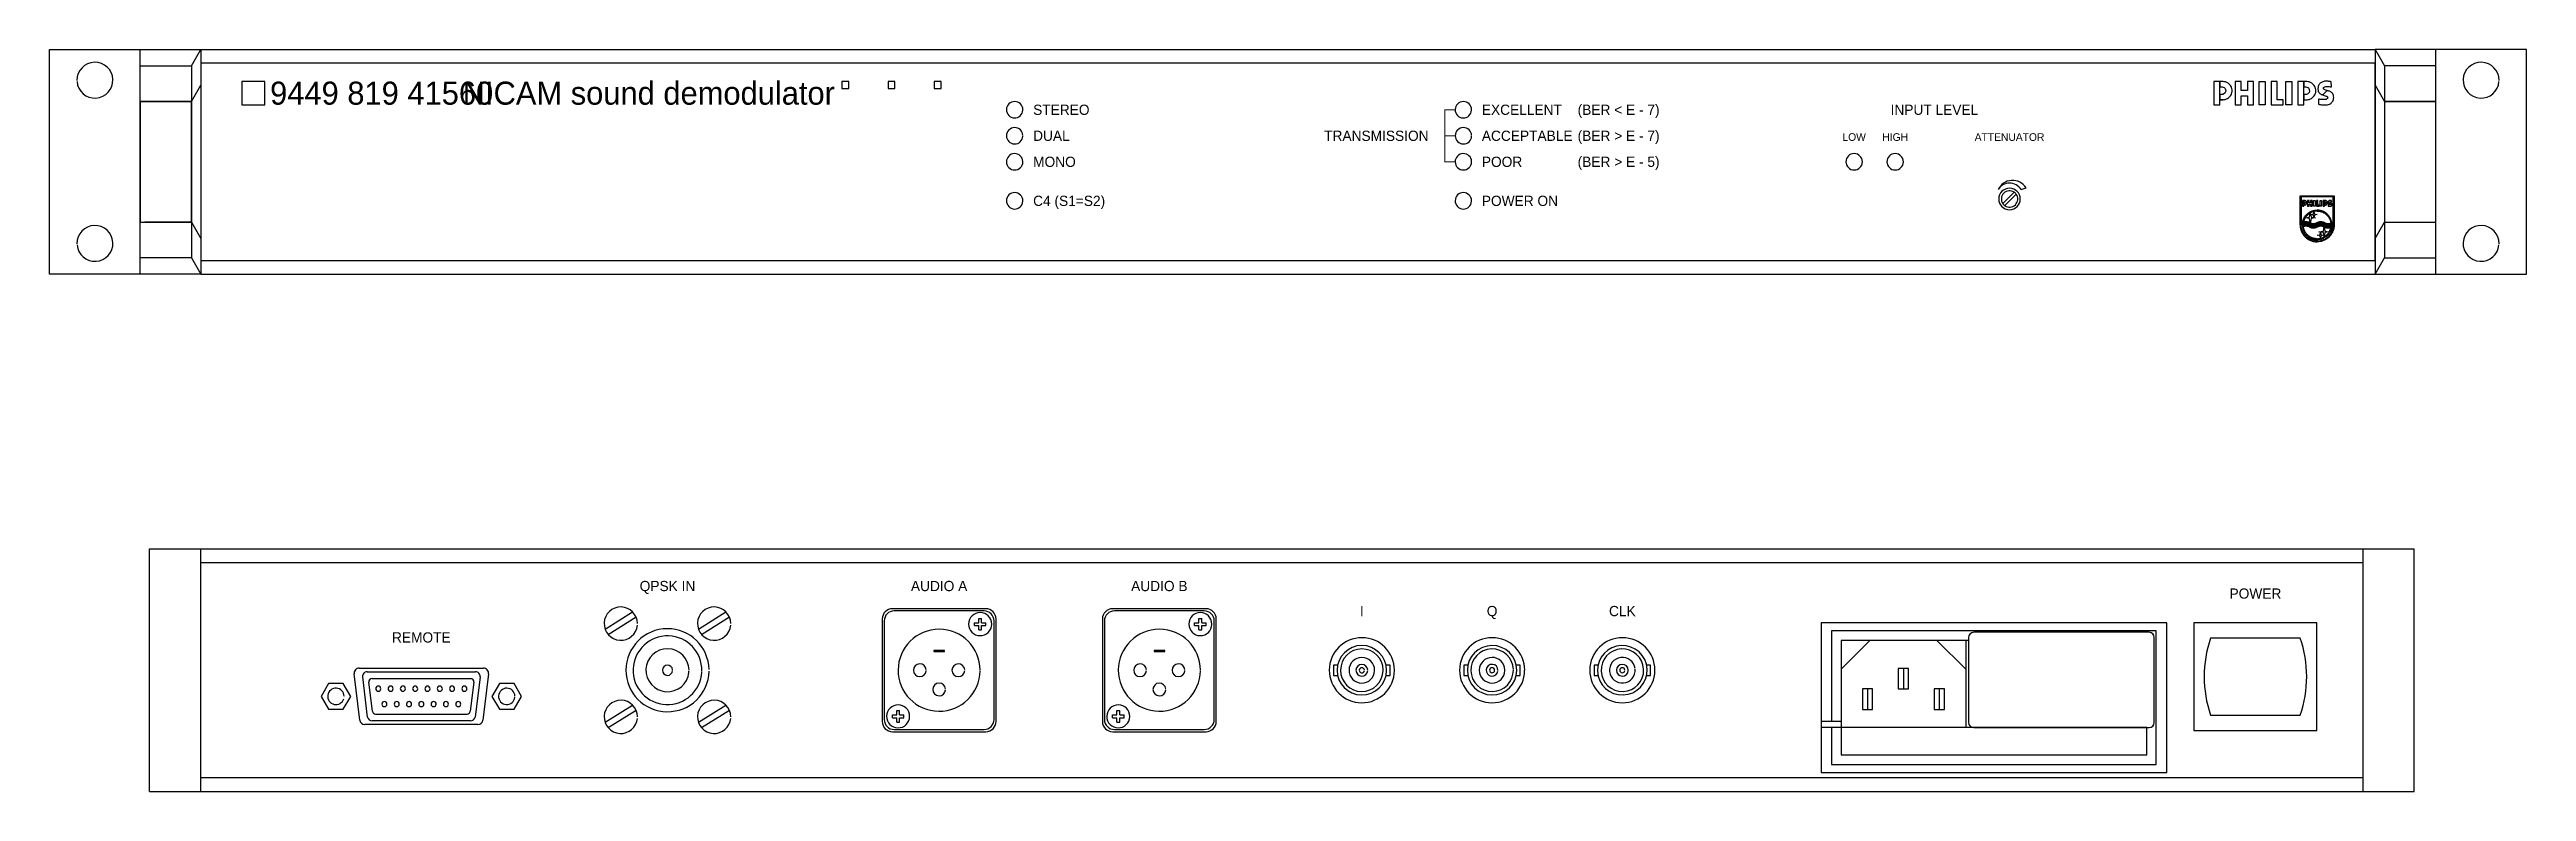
# Model space of a CAD drawing. Extents: x 74 to 556, y 66 to 211.
import ezdxf
from ezdxf.enums import TextEntityAlignment as Align

# ---------------------------------------------------------------- set-up
doc = ezdxf.new("R2010")
doc.units = 0
for name, color, linetype in [('KOMPONENT', 10, 'CONTINUOUS'), ('MAERKER', 5, 'CONTINUOUS'), ('TEKST', 7, 'CONTINUOUS')]:
    doc.layers.add(name, color=color, linetype=linetype)

# ---------------------------------------------------------------- blocks, each defined once
blk = doc.blocks.new('BU1')
at = {"layer": 'KOMPONENT', "color": 0}
for p, q in [((7.11, -2.91), (6.41, 2.75)), ((26.91, 2.75), (26.21, -2.91))]:
    blk.add_line(p, q, dxfattribs=at)
for points in [[(7.04, 3.46), (26.28, 3.46)], [(7.73, -3.46), (25.59, -3.46)]]:
    blk.add_lwpolyline(points, dxfattribs=at)
for centre, radius, start, end in [((7.04, 2.83), 0.629, 90, 186.9968), ((8.26, 1.5), 0.5, 0.164, 359.1426), ((10.66, 1.5), 0.5, 0.164, 359.1426), ((13.06, 1.5), 0.5, 0.164, 359.1426), ((15.46, 1.5), 0.5, 0.164, 359.1426), ((17.86, 1.5), 0.5, 0.164, 359.1426), ((20.26, 1.5), 0.5, 0.164, 359.1426), ((22.66, 1.5), 0.5, 0.164, 359.1426), ((25.06, 1.5), 0.5, 0.164, 359.1426), ((26.28, 2.83), 0.629, 353.0032, 90), ((7.73, -2.83), 0.629, 186.9968, 270), ((9.46, -1.5), 0.5, 0.164, 359.1426), ((11.86, -1.5), 0.5, 0.164, 359.1426), ((14.26, -1.5), 0.5, 0.164, 359.1426), ((16.66, -1.5), 0.5, 0.164, 359.1426), ((19.06, -1.5), 0.5, 0.164, 359.1426), ((21.46, -1.5), 0.5, 0.164, 359.1426), ((23.86, -1.5), 0.5, 0.164, 359.1426), ((25.59, -2.83), 0.629, 270, 353.0032)]:
    blk.add_arc(centre, radius, start, end, dxfattribs=at)
blk = doc.blocks.new('351')
at = {"layer": 'KOMPONENT', "color": 0}
for points in [[(351.39, 11.09), (353.61, 13.31)], [(351.79, 10.69), (354.01, 12.91)]]:
    blk.add_lwpolyline(points, dxfattribs=at)
for centre, radius, start, end in [((158.7, 29.41), 1.6, 0.4345, 356.9658), ((246.2, 29.41), 1.6, 0.4345, 356.9658), ((158.7, 24.33), 1.6, 1.4465, 357.9761), ((246.2, 24.33), 1.6, 1.4465, 357.9761), ((158.7, 19.25), 1.6, 2.4576, 358.9877), ((246.2, 19.25), 1.6, 2.4576, 358.9877), ((322.4, 19.25), 1.6, 0, 359.8126), ((330.4, 19.25), 1.6, 0, 359.8126), ((158.7, 11.63), 1.6, 0.506, 357.0371), ((246.2, 11.63), 1.6, 0.506, 357.0371), ((352.7, 12), 2.1, 0, 359.8126), ((352.7, 12), 1.6, 55.1821, 214.8179), ((352.7, 12), 1.6, 214.8179, 235.1821), ((352.7, 12), 1.6, 235.1821, 34.8179), ((352.7, 12), 1.6, 34.8179, 55.1821)]:
    blk.add_arc(centre, radius, start, end, dxfattribs=at)
at = {"layer": 'MAERKER', "color": 0}
for points in [[(8, 30.4), (12.5, 30.4), (12.5, 34.9), (8, 34.9)], [(125, 33.55), (126.35, 33.55), (126.35, 34.9), (125, 34.9)], [(134, 33.55), (135.35, 33.55), (135.35, 34.9), (134, 34.9)], [(143, 33.55), (144.35, 33.55), (144.35, 34.9), (143, 34.9)]]:
    blk.add_lwpolyline(points, close=True, dxfattribs=at)
at = {"layer": 'TEKST', "color": 0, "linetype": 'CONTINUOUS'}
for p, q in [((394.33, 31.36), (393.73, 31.36)), ((410.23, 10.81), (410.08, 10.81))]:
    blk.add_line(p, q, dxfattribs=at)
for points in [[(392.56, 30.4), (393.73, 30.4), (393.73, 33.88), (393.73, 34.9), (392.56, 34.9), (392.56, 30.4)], [(393.73, 33.88), (394.16, 33.88), (394.36, 33.84), (394.53, 33.75), (394.63, 33.67), (394.73, 33.54), (394.81, 33.38), (394.85, 33.07), (394.77, 32.78), (394.65, 32.63), (394.45, 32.48), (394.27, 32.4), (394.14, 32.38), (393.73, 32.38), (393.73, 31.36), (394.37, 31.37), (394.58, 31.38), (394.77, 31.42), (395.03, 31.51), (395.21, 31.6), (395.38, 31.71), (395.53, 31.85), (395.66, 31.97), (395.78, 32.12), (395.89, 32.32), (395.99, 32.52), (396.06, 32.78), (396.08, 33), (396.08, 33.3), (396.05, 33.56), (395.95, 33.84), (395.78, 34.13), (395.53, 34.43), (395.3, 34.62), (395.07, 34.74), (394.78, 34.84), (394.58, 34.87), (394.33, 34.9), (393.73, 34.9), (393.73, 33.88)], [(396.67, 30.4), (397.84, 30.4), (397.84, 32.16), (399.1, 32.16), (399.1, 30.4), (400.27, 30.4), (400.27, 34.9), (399.1, 34.9), (399.1, 33.14), (397.84, 33.14), (397.84, 34.9), (396.67, 34.9), (396.67, 30.4)], [(401.39, 30.4), (401.39, 34.9), (402.56, 34.9), (402.56, 30.4), (401.39, 30.4)], [(403.69, 30.4), (406.03, 30.4), (406.03, 31.37), (404.86, 31.37), (404.86, 34.9), (403.69, 34.9), (403.69, 30.4)], [(406.59, 30.4), (406.59, 34.9), (407.76, 34.9), (407.76, 30.4), (406.59, 30.4)], [(408.89, 30.4), (410.06, 30.4), (410.06, 33.88), (410.06, 34.9), (408.89, 34.9), (408.89, 30.4)], [(410.06, 33.88), (410.49, 33.88), (410.7, 33.84), (410.86, 33.75), (410.97, 33.67), (411.06, 33.54), (411.14, 33.38), (411.18, 33.07), (411.1, 32.78), (410.98, 32.63), (410.78, 32.48), (410.6, 32.4), (410.47, 32.38), (410.06, 32.38), (410.06, 31.36), (410.71, 31.37), (410.91, 31.38), (411.1, 31.42), (411.36, 31.51), (411.55, 31.6), (411.71, 31.71), (411.87, 31.85), (411.99, 31.97), (412.12, 32.12), (412.22, 32.32), (412.32, 32.52), (412.4, 32.78), (412.42, 33), (412.42, 33.3), (412.38, 33.56), (412.29, 33.84), (412.12, 34.13), (411.87, 34.43), (411.63, 34.62), (411.4, 34.74), (411.11, 34.84), (410.91, 34.87), (410.67, 34.9), (410.06, 34.9), (410.06, 33.88)], [(414.63, 33.15), (414.53, 33.19), (414.38, 33.24), (414.21, 33.29), (414.09, 33.36), (414, 33.42), (413.95, 33.51), (413.92, 33.63), (413.95, 33.73), (414.07, 33.81), (414.2, 33.89), (414.35, 33.93), (414.49, 33.96), (414.69, 33.96), (414.85, 33.94), (415.03, 33.92), (415.2, 33.9), (415.33, 33.88), (415.45, 33.86), (415.44, 34.88), (415.31, 34.92), (415.14, 34.93), (414.96, 34.95), (414.81, 34.96), (414.64, 34.97), (414.45, 34.96), (414.29, 34.96), (414.13, 34.96), (413.96, 34.91), (413.81, 34.87), (413.68, 34.82), (413.51, 34.76), (413.38, 34.68), (413.26, 34.59), (413.17, 34.47), (413.06, 34.37), (412.99, 34.26), (412.93, 34.12), (412.87, 33.94), (412.85, 33.78), (412.83, 33.61), (412.83, 33.44), (412.86, 33.27), (412.88, 33.11), (412.91, 32.97), (412.98, 32.84), (413.05, 32.75), (413.14, 32.65), (413.22, 32.56), (413.34, 32.49), (413.49, 32.41), (413.63, 32.37), (413.7, 32.35), (413.79, 32.32), (414.63, 33.15)], [(412.93, 30.47), (413.1, 30.44), (413.34, 30.41), (413.51, 30.39), (413.7, 30.37), (413.9, 30.35), (414.09, 30.34), (414.27, 30.35), (414.46, 30.36), (414.68, 30.39), (414.88, 30.43), (415.06, 30.51), (415.24, 30.59), (415.39, 30.69), (415.51, 30.82), (415.63, 30.93), (415.73, 31.09), (415.79, 31.22), (415.86, 31.41), (415.9, 31.64), (415.91, 31.83), (415.9, 32.03), (415.86, 32.22), (415.81, 32.36), (415.75, 32.49), (415.67, 32.62), (415.57, 32.72), (415.46, 32.81), (415.34, 32.88), (415.21, 32.95), (415.09, 33.01), (414.95, 33.07), (414.81, 33.11), (414.72, 33.12), (414.63, 33.15), (413.79, 32.32), (413.95, 32.26), (414.08, 32.21), (414.26, 32.15), (414.46, 32.09), (414.59, 32.03), (414.69, 31.94), (414.73, 31.86), (414.75, 31.77), (414.73, 31.65), (414.68, 31.58), (414.59, 31.51), (414.44, 31.44), (414.28, 31.4), (414.15, 31.38), (413.96, 31.38), (413.79, 31.39), (413.64, 31.39), (413.48, 31.41), (413.31, 31.43), (413.14, 31.47), (413.03, 31.49), (412.94, 31.51), (412.93, 30.47)], [(409.36, 6.94), (409.36, 12.61), (416, 12.61), (416, 6.94), (415.81, 6.94), (415.81, 12.43), (409.55, 12.43), (409.55, 6.94), (409.36, 6.94)], [(409.79, 6.94), (409.79, 7), (409.8, 7.09), (409.8, 7.17), (409.81, 7.25), (409.82, 7.32), (409.83, 7.39), (409.84, 7.47), (409.85, 7.53), (409.88, 7.62), (409.89, 7.69), (409.92, 7.77), (409.94, 7.85), (409.97, 7.94), (410.01, 8.02), (410.05, 8.12), (410.09, 8.22), (410.13, 8.29), (410.18, 8.39), (410.24, 8.48), (410.31, 8.58), (410.37, 8.68), (410.47, 8.79), (410.57, 8.9), (410.66, 9), (410.77, 9.1), (410.88, 9.19), (411.02, 9.3), (411.22, 9.43), (411.43, 9.54), (411.59, 9.61), (411.74, 9.67), (411.85, 9.7), (412, 9.74), (412.11, 9.77), (412.26, 9.79), (412.42, 9.81), (412.59, 9.82), (412.68, 9.82), (412.68, 9.64), (412.57, 9.64), (412.47, 9.63), (412.33, 9.62), (412.2, 9.6), (412.07, 9.57), (411.95, 9.54), (411.82, 9.5), (411.7, 9.46), (411.59, 9.41), (411.5, 9.37), (411.41, 9.32), (411.3, 9.26), (411.2, 9.2), (411.1, 9.13), (411, 9.06), (410.92, 8.99), (410.85, 8.93), (410.78, 8.86), (410.7, 8.79), (410.65, 8.72), (410.59, 8.66), (410.54, 8.59), (410.48, 8.52), (410.42, 8.44), (410.37, 8.34), (410.32, 8.27), (410.25, 8.13), (410.21, 8.05), (410.18, 7.97), (410.14, 7.86), (410.1, 7.75), (410.06, 7.63), (410.04, 7.54), (410.02, 7.44), (410, 7.31), (409.99, 7.19), (409.98, 7.09), (409.97, 7.01), (409.97, 6.94), (409.79, 6.94)], [(409.8, 10.57), (410.08, 10.57), (410.08, 11.43), (410.08, 11.69), (409.8, 11.69), (409.8, 10.57)], [(410.08, 11.43), (410.19, 11.43), (410.24, 11.42), (410.28, 11.4), (410.31, 11.38), (410.33, 11.35), (410.35, 11.31), (410.36, 11.23), (410.34, 11.16), (410.31, 11.12), (410.26, 11.09), (410.22, 11.07), (410.19, 11.06), (410.08, 11.06), (410.08, 10.81), (410.24, 10.81), (410.3, 10.82), (410.34, 10.83), (410.41, 10.85), (410.45, 10.87), (410.49, 10.9), (410.53, 10.93), (410.56, 10.96), (410.59, 11), (410.62, 11.05), (410.64, 11.1), (410.66, 11.16), (410.67, 11.22), (410.67, 11.29), (410.66, 11.35), (410.63, 11.42), (410.59, 11.49), (410.53, 11.57), (410.47, 11.62), (410.42, 11.65), (410.35, 11.67), (410.3, 11.68), (410.23, 11.69), (410.08, 11.69), (410.08, 11.43)], [(410.81, 10.57), (411.1, 10.57), (411.1, 11.01), (411.41, 11.01), (411.41, 10.57), (411.7, 10.57), (411.7, 11.69), (411.41, 11.69), (411.41, 11.25), (411.1, 11.25), (411.1, 11.69), (410.81, 11.69), (410.81, 10.57)], [(411.98, 10.57), (411.98, 11.69), (412.27, 11.69), (412.27, 10.57), (411.98, 10.57)], [(412.55, 10.57), (413.12, 10.57), (413.12, 10.81), (412.83, 10.81), (412.83, 11.69), (412.55, 11.69), (412.55, 10.57)], [(415.56, 6.94), (415.56, 7), (415.56, 7.09), (415.55, 7.17), (415.55, 7.25), (415.54, 7.32), (415.53, 7.39), (415.52, 7.47), (415.5, 7.53), (415.48, 7.62), (415.46, 7.69), (415.44, 7.77), (415.41, 7.85), (415.38, 7.94), (415.35, 8.02), (415.31, 8.12), (415.26, 8.22), (415.23, 8.29), (415.17, 8.39), (415.12, 8.48), (415.05, 8.58), (414.98, 8.68), (414.89, 8.79), (414.79, 8.9), (414.69, 9), (414.58, 9.1), (414.48, 9.19), (414.34, 9.3), (414.13, 9.43), (413.93, 9.54), (413.77, 9.61), (413.61, 9.67), (413.5, 9.7), (413.35, 9.74), (413.24, 9.77), (413.1, 9.79), (412.93, 9.81), (412.77, 9.82), (412.68, 9.82), (412.68, 9.64), (412.78, 9.64), (412.89, 9.63), (413.02, 9.62), (413.16, 9.6), (413.29, 9.57), (413.41, 9.54), (413.54, 9.5), (413.65, 9.46), (413.76, 9.41), (413.86, 9.37), (413.95, 9.32), (414.06, 9.26), (414.16, 9.2), (414.26, 9.13), (414.36, 9.06), (414.44, 8.99), (414.51, 8.93), (414.58, 8.86), (414.65, 8.79), (414.71, 8.72), (414.76, 8.66), (414.82, 8.59), (414.87, 8.52), (414.93, 8.44), (414.99, 8.34), (415.03, 8.27), (415.11, 8.13), (415.15, 8.05), (415.18, 7.97), (415.22, 7.86), (415.26, 7.75), (415.29, 7.63), (415.31, 7.54), (415.34, 7.44), (415.36, 7.31), (415.37, 7.19), (415.38, 7.09), (415.38, 7.01), (415.38, 6.94), (415.56, 6.94)], [(413.26, 10.57), (413.26, 11.69), (413.55, 11.69), (413.55, 10.57), (413.26, 10.57)], [(413.83, 10.57), (414.12, 10.57), (414.12, 11.43), (414.12, 11.69), (413.83, 11.69), (413.83, 10.57)], [(414.12, 11.43), (414.23, 11.43), (414.28, 11.42), (414.32, 11.4), (414.34, 11.38), (414.37, 11.35), (414.39, 11.31), (414.4, 11.23), (414.38, 11.16), (414.35, 11.12), (414.3, 11.09), (414.25, 11.07), (414.22, 11.06), (414.12, 11.06), (414.12, 10.81), (414.28, 10.81), (414.33, 10.82), (414.38, 10.83), (414.44, 10.85), (414.49, 10.87), (414.53, 10.9), (414.57, 10.93), (414.6, 10.96), (414.63, 11), (414.65, 11.05), (414.68, 11.1), (414.7, 11.16), (414.7, 11.22), (414.7, 11.29), (414.69, 11.35), (414.67, 11.42), (414.63, 11.49), (414.57, 11.57), (414.51, 11.62), (414.45, 11.65), (414.38, 11.67), (414.33, 11.68), (414.27, 11.69), (414.12, 11.69), (414.12, 11.43)], [(415.27, 11.25), (415.25, 11.26), (415.21, 11.28), (415.17, 11.29), (415.14, 11.3), (415.12, 11.32), (415.1, 11.34), (415.1, 11.37), (415.1, 11.4), (415.13, 11.42), (415.16, 11.44), (415.2, 11.45), (415.24, 11.45), (415.28, 11.45), (415.32, 11.45), (415.37, 11.44), (415.41, 11.44), (415.44, 11.43), (415.47, 11.43), (415.47, 11.68), (415.44, 11.69), (415.4, 11.69), (415.35, 11.7), (415.32, 11.7), (415.27, 11.7), (415.23, 11.7), (415.19, 11.7), (415.15, 11.7), (415.1, 11.69), (415.07, 11.68), (415.04, 11.67), (414.99, 11.65), (414.96, 11.63), (414.93, 11.61), (414.91, 11.58), (414.88, 11.55), (414.86, 11.53), (414.85, 11.49), (414.84, 11.45), (414.83, 11.41), (414.83, 11.37), (414.83, 11.32), (414.83, 11.28), (414.84, 11.24), (414.85, 11.21), (414.86, 11.18), (414.88, 11.15), (414.9, 11.13), (414.92, 11.11), (414.95, 11.09), (414.99, 11.07), (415.02, 11.06), (415.04, 11.06), (415.06, 11.05), (415.27, 11.25)], [(414.85, 10.59), (414.89, 10.58), (414.95, 10.58), (414.99, 10.57), (415.04, 10.57), (415.09, 10.56), (415.14, 10.56), (415.18, 10.56), (415.23, 10.56), (415.28, 10.57), (415.33, 10.58), (415.38, 10.6), (415.42, 10.62), (415.46, 10.64), (415.49, 10.68), (415.52, 10.71), (415.54, 10.74), (415.56, 10.78), (415.58, 10.82), (415.59, 10.88), (415.59, 10.93), (415.59, 10.98), (415.58, 11.02), (415.56, 11.06), (415.55, 11.09), (415.53, 11.12), (415.5, 11.15), (415.48, 11.17), (415.45, 11.19), (415.41, 11.2), (415.38, 11.22), (415.35, 11.23), (415.32, 11.24), (415.29, 11.25), (415.27, 11.25), (415.06, 11.05), (415.1, 11.03), (415.14, 11.02), (415.18, 11.01), (415.23, 10.99), (415.26, 10.98), (415.28, 10.96), (415.3, 10.93), (415.3, 10.91), (415.3, 10.88), (415.28, 10.86), (415.26, 10.85), (415.22, 10.83), (415.18, 10.82), (415.15, 10.82), (415.11, 10.82), (415.06, 10.82), (415.03, 10.82), (414.99, 10.82), (414.94, 10.83), (414.9, 10.84), (414.88, 10.84), (414.85, 10.85), (414.85, 10.59)], [(409.36, 6.94), (409.36, 6.86), (409.37, 6.76), (409.37, 6.67), (409.38, 6.58), (409.39, 6.5), (409.4, 6.41), (409.42, 6.33), (409.43, 6.25), (409.46, 6.15), (409.47, 6.07), (409.5, 5.98), (409.53, 5.89), (409.57, 5.78), (409.61, 5.69), (409.65, 5.57), (409.71, 5.47), (409.74, 5.38), (409.81, 5.27), (409.87, 5.16), (409.95, 5.05), (410.03, 4.94), (410.13, 4.81), (410.25, 4.68), (410.36, 4.56), (410.48, 4.45), (410.61, 4.34), (410.77, 4.23), (411, 4.07), (411.24, 3.95), (411.43, 3.86), (411.61, 3.8), (411.73, 3.76), (411.9, 3.71), (412.03, 3.68), (412.2, 3.66), (412.38, 3.63), (412.58, 3.62), (412.68, 3.62), (412.68, 3.8), (412.55, 3.81), (412.43, 3.81), (412.27, 3.83), (412.12, 3.85), (411.97, 3.88), (411.84, 3.92), (411.68, 3.97), (411.55, 4.02), (411.42, 4.07), (411.31, 4.12), (411.2, 4.17), (411.08, 4.24), (410.96, 4.32), (410.85, 4.39), (410.73, 4.48), (410.64, 4.55), (410.56, 4.63), (410.48, 4.71), (410.39, 4.79), (410.32, 4.87), (410.26, 4.94), (410.2, 5.02), (410.13, 5.11), (410.07, 5.2), (410, 5.31), (409.95, 5.4), (409.87, 5.54), (409.82, 5.65), (409.78, 5.75), (409.73, 5.86), (409.69, 6), (409.65, 6.14), (409.62, 6.24), (409.6, 6.36), (409.57, 6.5), (409.56, 6.64), (409.55, 6.76), (409.55, 6.85), (409.55, 6.94), (409.36, 6.94)], [(409.79, 6.94), (409.79, 6.87), (409.8, 6.79), (409.8, 6.7), (409.81, 6.63), (409.82, 6.56), (409.83, 6.48), (409.84, 6.41), (409.85, 6.34), (409.88, 6.26), (409.89, 6.19), (409.92, 6.11), (409.94, 6.02), (409.97, 5.93), (410.01, 5.85), (410.05, 5.75), (410.09, 5.66), (410.13, 5.59), (410.18, 5.49), (410.24, 5.39), (410.31, 5.29), (410.37, 5.2), (410.47, 5.08), (410.57, 4.97), (410.66, 4.87), (410.77, 4.78), (410.88, 4.68), (411.02, 4.58), (411.22, 4.45), (411.43, 4.34), (411.59, 4.26), (411.74, 4.21), (411.85, 4.17), (412, 4.13), (412.11, 4.11), (412.26, 4.08), (412.42, 4.06), (412.59, 4.05), (412.68, 4.05), (412.68, 4.23), (412.57, 4.24), (412.47, 4.24), (412.33, 4.25), (412.2, 4.27), (412.07, 4.3), (411.95, 4.33), (411.82, 4.37), (411.7, 4.41), (411.59, 4.46), (411.5, 4.5), (411.41, 4.55), (411.3, 4.61), (411.2, 4.68), (411.1, 4.74), (411, 4.82), (410.92, 4.88), (410.85, 4.95), (410.78, 5.01), (410.7, 5.08), (410.65, 5.15), (410.59, 5.21), (410.54, 5.28), (410.48, 5.36), (410.42, 5.44), (410.37, 5.53), (410.32, 5.61), (410.25, 5.74), (410.21, 5.83), (410.18, 5.91), (410.14, 6.01), (410.1, 6.13), (410.06, 6.24), (410.04, 6.33), (410.02, 6.43), (410, 6.56), (409.99, 6.68), (409.98, 6.79), (409.97, 6.86), (409.97, 6.94), (409.79, 6.94)], [(411.23, 7.03), (411.23, 6.85), (411.17, 6.88), (411.1, 6.92), (411.03, 6.95), (410.95, 6.97), (410.88, 6.99), (410.8, 7.01), (410.73, 7.02), (410.66, 7.03), (410.59, 7.04), (410.52, 7.04), (410.44, 7.04), (410.36, 7.03), (410.29, 7.02), (410.22, 7.01), (410.16, 7), (410.1, 6.98), (410.04, 6.96), (409.99, 6.94), (409.99, 6.94), (409.97, 6.94), (409.98, 7.12), (410.03, 7.14), (410.07, 7.15), (410.12, 7.17), (410.22, 7.19), (410.31, 7.21), (410.38, 7.21), (410.45, 7.22), (410.53, 7.22), (410.6, 7.22), (410.67, 7.21), (410.73, 7.2), (410.81, 7.19), (410.88, 7.17), (410.93, 7.16), (410.99, 7.14), (411.04, 7.12), (411.08, 7.1), (411.14, 7.08), (411.19, 7.05), (411.23, 7.03)], [(411.24, 6.67), (411.24, 6.49), (411.17, 6.52), (411.1, 6.56), (411.03, 6.59), (410.95, 6.61), (410.88, 6.63), (410.81, 6.65), (410.74, 6.66), (410.66, 6.67), (410.59, 6.68), (410.52, 6.68), (410.44, 6.68), (410.36, 6.67), (410.29, 6.66), (410.23, 6.65), (410.16, 6.64), (410.1, 6.62), (410.04, 6.6), (409.99, 6.58), (410, 6.58), (409.98, 6.76), (410.03, 6.78), (410.08, 6.79), (410.12, 6.81), (410.22, 6.83), (410.31, 6.85), (410.38, 6.85), (410.45, 6.86), (410.53, 6.86), (410.6, 6.86), (410.67, 6.85), (410.73, 6.84), (410.81, 6.83), (410.88, 6.81), (410.93, 6.8), (410.99, 6.78), (411.04, 6.76), (411.08, 6.74), (411.14, 6.72), (411.2, 6.69), (411.24, 6.67)], [(411.23, 7.39), (411.23, 7.21), (411.17, 7.24), (411.1, 7.28), (411.03, 7.31), (410.95, 7.33), (410.88, 7.35), (410.8, 7.37), (410.73, 7.38), (410.66, 7.39), (410.59, 7.4), (410.52, 7.4), (410.44, 7.4), (410.36, 7.39), (410.29, 7.38), (410.22, 7.37), (410.16, 7.36), (410.1, 7.34), (410.04, 7.32), (409.99, 7.3), (409.99, 7.3), (410.03, 7.5), (410.07, 7.51), (410.12, 7.53), (410.22, 7.55), (410.31, 7.57), (410.38, 7.57), (410.45, 7.58), (410.53, 7.58), (410.6, 7.58), (410.67, 7.57), (410.73, 7.56), (410.81, 7.55), (410.88, 7.53), (410.93, 7.52), (410.99, 7.5), (411.04, 7.48), (411.08, 7.46), (411.14, 7.44), (411.19, 7.41), (411.23, 7.39)], [(410.34, 8.3), (411.21, 8.45), (411.35, 9.31), (411.5, 8.45), (412.36, 8.3), (411.5, 8.15), (411.35, 7.29), (411.21, 8.15), (410.34, 8.3)], [(411.23, 7.21), (411.23, 7.39), (411.3, 7.35), (411.37, 7.32), (411.44, 7.29), (411.52, 7.26), (411.59, 7.24), (411.66, 7.22), (411.73, 7.21), (411.8, 7.2), (411.88, 7.2), (411.95, 7.19), (412.03, 7.2), (412.11, 7.2), (412.18, 7.21), (412.24, 7.22), (412.31, 7.24), (412.37, 7.26), (412.43, 7.27), (412.47, 7.29), (412.52, 7.31), (412.59, 7.34), (412.64, 7.36), (412.68, 7.39), (412.68, 7.21), (412.62, 7.18), (412.56, 7.15), (412.49, 7.12), (412.44, 7.1), (412.39, 7.08), (412.35, 7.07), (412.25, 7.05), (412.16, 7.03), (412.08, 7.02), (412.02, 7.02), (411.94, 7.01), (411.86, 7.02), (411.8, 7.02), (411.74, 7.03), (411.66, 7.05), (411.59, 7.06), (411.54, 7.07), (411.48, 7.09), (411.43, 7.11), (411.38, 7.13), (411.33, 7.16), (411.27, 7.19), (411.23, 7.21)], [(411.23, 6.85), (411.23, 7.03), (411.3, 6.99), (411.37, 6.96), (411.44, 6.93), (411.52, 6.9), (411.59, 6.88), (411.66, 6.86), (411.73, 6.85), (411.8, 6.84), (411.88, 6.84), (411.95, 6.83), (412.03, 6.83), (412.11, 6.84), (412.18, 6.85), (412.24, 6.86), (412.31, 6.88), (412.37, 6.9), (412.43, 6.91), (412.47, 6.93), (412.52, 6.95), (412.59, 6.98), (412.64, 7), (412.68, 7.03), (412.68, 6.85), (412.62, 6.82), (412.56, 6.79), (412.49, 6.76), (412.44, 6.74), (412.39, 6.72), (412.35, 6.71), (412.25, 6.68), (412.16, 6.67), (412.08, 6.66), (412.02, 6.65), (411.94, 6.65), (411.86, 6.66), (411.8, 6.66), (411.74, 6.67), (411.66, 6.68), (411.59, 6.7), (411.54, 6.71), (411.48, 6.73), (411.43, 6.75), (411.38, 6.77), (411.33, 6.8), (411.27, 6.83), (411.23, 6.85)], [(411.23, 6.49), (411.23, 6.67), (411.3, 6.63), (411.37, 6.6), (411.44, 6.57), (411.52, 6.54), (411.59, 6.52), (411.66, 6.5), (411.73, 6.49), (411.8, 6.48), (411.88, 6.48), (411.95, 6.47), (412.03, 6.47), (412.11, 6.48), (412.18, 6.49), (412.24, 6.5), (412.31, 6.52), (412.37, 6.53), (412.43, 6.55), (412.47, 6.57), (412.52, 6.59), (412.59, 6.62), (412.64, 6.64), (412.68, 6.67), (412.68, 6.49), (412.62, 6.46), (412.56, 6.43), (412.49, 6.4), (412.44, 6.38), (412.39, 6.36), (412.35, 6.35), (412.25, 6.32), (412.16, 6.31), (412.08, 6.3), (412.02, 6.29), (411.94, 6.29), (411.86, 6.3), (411.8, 6.3), (411.74, 6.31), (411.66, 6.32), (411.59, 6.34), (411.54, 6.35), (411.48, 6.37), (411.43, 6.39), (411.38, 6.41), (411.33, 6.44), (411.27, 6.46), (411.23, 6.49)], [(411.4, 8.94), (411.96, 9.04), (412.05, 9.59), (412.14, 9.04), (412.7, 8.94), (412.14, 8.85), (412.05, 8.29), (411.96, 8.85), (411.4, 8.94)], [(414.12, 7.39), (414.12, 7.21), (414.06, 7.24), (413.98, 7.28), (413.91, 7.31), (413.84, 7.33), (413.76, 7.35), (413.69, 7.37), (413.62, 7.38), (413.55, 7.39), (413.47, 7.4), (413.4, 7.4), (413.32, 7.4), (413.24, 7.39), (413.17, 7.38), (413.11, 7.37), (413.04, 7.36), (412.98, 7.34), (412.93, 7.32), (412.88, 7.3), (412.83, 7.28), (412.77, 7.26), (412.72, 7.23), (412.68, 7.21), (412.68, 7.39), (412.73, 7.42), (412.79, 7.45), (412.86, 7.48), (412.92, 7.5), (412.96, 7.51), (413, 7.53), (413.1, 7.55), (413.19, 7.57), (413.27, 7.57), (413.34, 7.58), (413.41, 7.58), (413.49, 7.58), (413.55, 7.57), (413.62, 7.56), (413.69, 7.55), (413.76, 7.53), (413.81, 7.52), (413.87, 7.5), (413.92, 7.48), (413.97, 7.46), (414.02, 7.44), (414.08, 7.41), (414.12, 7.39)], [(414.12, 7.03), (414.12, 6.85), (414.06, 6.88), (413.98, 6.92), (413.91, 6.95), (413.84, 6.97), (413.76, 6.99), (413.69, 7.01), (413.62, 7.02), (413.55, 7.03), (413.47, 7.04), (413.4, 7.04), (413.32, 7.04), (413.24, 7.03), (413.17, 7.02), (413.11, 7.01), (413.04, 7), (412.98, 6.98), (412.93, 6.96), (412.88, 6.94), (412.83, 6.92), (412.77, 6.89), (412.72, 6.87), (412.68, 6.85), (412.68, 7.03), (412.73, 7.06), (412.79, 7.09), (412.86, 7.12), (412.92, 7.14), (412.96, 7.15), (413, 7.17), (413.1, 7.19), (413.19, 7.21), (413.27, 7.21), (413.34, 7.22), (413.41, 7.22), (413.49, 7.22), (413.55, 7.21), (413.62, 7.2), (413.69, 7.19), (413.76, 7.17), (413.81, 7.16), (413.87, 7.14), (413.92, 7.12), (413.97, 7.1), (414.02, 7.08), (414.08, 7.05), (414.12, 7.03)], [(416, 6.94), (416, 6.86), (415.99, 6.76), (415.99, 6.67), (415.98, 6.58), (415.97, 6.5), (415.96, 6.41), (415.94, 6.33), (415.93, 6.25), (415.9, 6.15), (415.88, 6.07), (415.86, 5.98), (415.83, 5.89), (415.79, 5.78), (415.75, 5.69), (415.7, 5.57), (415.65, 5.47), (415.61, 5.38), (415.55, 5.27), (415.48, 5.16), (415.41, 5.05), (415.33, 4.94), (415.22, 4.81), (415.11, 4.68), (415, 4.56), (414.88, 4.45), (414.75, 4.34), (414.59, 4.23), (414.35, 4.07), (414.12, 3.95), (413.93, 3.86), (413.75, 3.8), (413.63, 3.76), (413.46, 3.71), (413.33, 3.68), (413.16, 3.66), (412.97, 3.63), (412.78, 3.62), (412.68, 3.62), (412.68, 3.8), (412.8, 3.81), (412.93, 3.81), (413.09, 3.83), (413.24, 3.85), (413.39, 3.88), (413.52, 3.92), (413.68, 3.97), (413.81, 4.02), (413.94, 4.07), (414.05, 4.12), (414.16, 4.17), (414.28, 4.24), (414.4, 4.32), (414.51, 4.39), (414.62, 4.48), (414.71, 4.55), (414.8, 4.63), (414.88, 4.71), (414.96, 4.79), (415.04, 4.87), (415.09, 4.94), (415.16, 5.02), (415.22, 5.11), (415.29, 5.2), (415.36, 5.31), (415.41, 5.4), (415.49, 5.54), (415.54, 5.65), (415.58, 5.75), (415.62, 5.86), (415.67, 6), (415.71, 6.14), (415.73, 6.24), (415.76, 6.36), (415.78, 6.5), (415.8, 6.64), (415.81, 6.76), (415.81, 6.85), (415.81, 6.94), (416, 6.94)], [(415.56, 6.94), (415.56, 6.87), (415.56, 6.79), (415.55, 6.7), (415.55, 6.63), (415.54, 6.56), (415.53, 6.48), (415.52, 6.41), (415.5, 6.34), (415.48, 6.26), (415.46, 6.19), (415.44, 6.11), (415.41, 6.02), (415.38, 5.93), (415.35, 5.85), (415.31, 5.75), (415.26, 5.66), (415.23, 5.59), (415.17, 5.49), (415.12, 5.39), (415.05, 5.29), (414.98, 5.2), (414.89, 5.08), (414.79, 4.97), (414.69, 4.87), (414.58, 4.78), (414.48, 4.68), (414.34, 4.58), (414.13, 4.45), (413.93, 4.34), (413.77, 4.26), (413.61, 4.21), (413.5, 4.17), (413.35, 4.13), (413.24, 4.11), (413.1, 4.08), (412.93, 4.06), (412.77, 4.05), (412.68, 4.05), (412.68, 4.23), (412.78, 4.24), (412.89, 4.24), (413.02, 4.25), (413.16, 4.27), (413.29, 4.3), (413.41, 4.33), (413.54, 4.37), (413.65, 4.41), (413.76, 4.46), (413.86, 4.5), (413.95, 4.55), (414.06, 4.61), (414.16, 4.68), (414.26, 4.74), (414.36, 4.82), (414.44, 4.88), (414.51, 4.95), (414.58, 5.01), (414.65, 5.08), (414.71, 5.15), (414.76, 5.21), (414.82, 5.28), (414.87, 5.36), (414.93, 5.44), (414.99, 5.53), (415.03, 5.61), (415.11, 5.74), (415.15, 5.83), (415.18, 5.91), (415.22, 6.01), (415.26, 6.13), (415.29, 6.24), (415.31, 6.33), (415.34, 6.43), (415.36, 6.56), (415.37, 6.68), (415.38, 6.79), (415.38, 6.86), (415.38, 6.94), (415.56, 6.94)], [(414.12, 6.67), (414.12, 6.49), (414.06, 6.52), (413.98, 6.56), (413.91, 6.58), (413.84, 6.61), (413.76, 6.63), (413.69, 6.65), (413.62, 6.66), (413.55, 6.67), (413.47, 6.68), (413.4, 6.68), (413.32, 6.68), (413.24, 6.67), (413.17, 6.66), (413.11, 6.65), (413.04, 6.64), (412.98, 6.62), (412.93, 6.6), (412.88, 6.58), (412.83, 6.56), (412.77, 6.53), (412.72, 6.51), (412.68, 6.49), (412.68, 6.67), (412.73, 6.7), (412.79, 6.73), (412.86, 6.76), (412.92, 6.78), (412.96, 6.79), (413, 6.8), (413.1, 6.83), (413.19, 6.84), (413.27, 6.85), (413.34, 6.86), (413.41, 6.86), (413.49, 6.86), (413.55, 6.85), (413.62, 6.84), (413.69, 6.83), (413.76, 6.81), (413.81, 6.8), (413.87, 6.78), (413.92, 6.76), (413.97, 6.74), (414.02, 6.72), (414.08, 6.69), (414.12, 6.67)], [(412.69, 4.93), (413.25, 5.02), (413.34, 5.58), (413.43, 5.02), (413.99, 4.93), (413.43, 4.83), (413.34, 4.28), (413.25, 4.83), (412.69, 4.93)], [(413.02, 5.58), (413.89, 5.73), (414.03, 6.59), (414.18, 5.73), (415.04, 5.58), (414.18, 5.44), (414.03, 4.58), (413.89, 5.44), (413.02, 5.58)], [(414.12, 7.21), (414.12, 7.39), (414.18, 7.35), (414.26, 7.32), (414.33, 7.29), (414.4, 7.26), (414.47, 7.24), (414.55, 7.22), (414.62, 7.21), (414.69, 7.2), (414.76, 7.2), (414.84, 7.19), (414.92, 7.2), (414.99, 7.2), (415.06, 7.21), (415.13, 7.22), (415.19, 7.24), (415.26, 7.26), (415.31, 7.27), (415.36, 7.29), (415.36, 7.29), (415.38, 7.12), (415.32, 7.1), (415.28, 7.08), (415.24, 7.07), (415.14, 7.05), (415.04, 7.03), (414.97, 7.02), (414.9, 7.02), (414.83, 7.01), (414.75, 7.02), (414.68, 7.02), (414.62, 7.03), (414.55, 7.05), (414.48, 7.06), (414.42, 7.07), (414.37, 7.09), (414.31, 7.11), (414.27, 7.13), (414.21, 7.16), (414.16, 7.19), (414.12, 7.21)], [(414.12, 6.85), (414.12, 7.03), (414.18, 6.99), (414.26, 6.96), (414.33, 6.93), (414.4, 6.9), (414.47, 6.88), (414.55, 6.86), (414.62, 6.85), (414.69, 6.84), (414.76, 6.84), (414.84, 6.83), (414.92, 6.83), (414.99, 6.84), (415.06, 6.85), (415.13, 6.86), (415.19, 6.88), (415.26, 6.9), (415.31, 6.91), (415.36, 6.93), (415.36, 6.93), (415.38, 6.94), (415.38, 6.76), (415.32, 6.74), (415.28, 6.72), (415.24, 6.71), (415.14, 6.68), (415.04, 6.67), (414.97, 6.66), (414.9, 6.65), (414.83, 6.65), (414.75, 6.66), (414.68, 6.66), (414.62, 6.67), (414.55, 6.68), (414.48, 6.7), (414.42, 6.71), (414.37, 6.73), (414.31, 6.75), (414.27, 6.77), (414.21, 6.8), (414.16, 6.83), (414.12, 6.85)], [(414.12, 6.49), (414.12, 6.67), (414.18, 6.63), (414.26, 6.6), (414.33, 6.57), (414.4, 6.54), (414.47, 6.52), (414.55, 6.5), (414.62, 6.49), (414.69, 6.48), (414.76, 6.48), (414.84, 6.47), (414.92, 6.47), (414.99, 6.48), (415.06, 6.49), (415.13, 6.5), (415.19, 6.52), (415.26, 6.53), (415.31, 6.55), (415.36, 6.57), (415.36, 6.57), (415.32, 6.38), (415.28, 6.36), (415.24, 6.35), (415.14, 6.32), (415.04, 6.31), (414.97, 6.3), (414.9, 6.29), (414.83, 6.29), (414.75, 6.3), (414.68, 6.3), (414.62, 6.31), (414.55, 6.32), (414.48, 6.34), (414.42, 6.35), (414.37, 6.37), (414.31, 6.39), (414.27, 6.41), (414.21, 6.44), (414.16, 6.46), (414.12, 6.49)]]:
    blk.add_lwpolyline(points, close=True, dxfattribs=at)
at = {"layer": 'TEKST', "color": 0, "const_width": 0.2}
for points in [[(244.6, 29.41), (242.6, 29.41), (242.6, 19.25), (244.6, 19.25)], [(242.6, 24.33), (244.6, 24.33)]]:
    blk.add_lwpolyline(points, dxfattribs=at)
at = {"layer": 'TEKST', "color": 0}
blk.add_lwpolyline([(354.94, 13.82, 0.572846), (350.46, 13.82, 0.572846)], format="xyb", dxfattribs=at)
blk.add_lwpolyline([(354.94, 13.82), (355.92, 14.17)], dxfattribs=at)
blk.add_arc((353.29, 12.49), 3.13, 32.6556, 154.8712, dxfattribs=at)
for s, height, p in [('9449 819 41560', 4.5, (13.51, 30.4)), ('NICAM sound demodulator', 4.5, (51.07, 30.4)), ('STEREO', 2, (162.3, 28.41)), ('EXCELLENT', 2, (249.8, 28.41)), ('(BER < E - 7)', 2, (268.48, 28.41)), ('DUAL', 2, (162.3, 23.33)), ('TRANSMISSION', 2, (219.05, 23.33)), ('ACCEPTABLE', 2, (249.8, 23.33)), ('(BER > E - 7)', 2, (268.48, 23.33)), ('MONO', 2, (162.3, 18.25)), ('POOR', 2, (249.8, 18.25)), ('(BER > E - 5)', 2, (268.48, 18.25)), ('C4 (S1=S2)', 2, (162.3, 10.63)), ('POWER ON', 2, (249.8, 10.63))]:
    blk.add_text(s, height=height, dxfattribs=at).set_placement(p)
for s, height, p in [('INPUT LEVEL', 2, (338.05, 28.41)), ('LOW', 1.5, (322.4, 23.33)), ('HIGH', 1.5, (330.4, 23.33)), ('ATTENUATOR', 1.5, (352.7, 23.33))]:
    blk.add_text(s, height=height, dxfattribs=at).set_placement(p, align=Align.CENTER)

msp = doc.modelspace()

# ---------------------------------------------------------------- linework, layer by layer
at = {"layer": 'KOMPONENT', "color": 0}
for p, q in [((73.5, 167.32), (73.5, 211.18)), ((73.5, 211.18), (103, 211.18)), ((91.2, 167.32), (91.2, 211.18)), ((91.2, 170.5), (91.2, 208)), ((91.2, 208), (101.2, 208)), ((101.2, 208), (101.2, 170.5)), ((103, 211.18), (103, 167.32)), ((527, 208.5), (103, 208.5)), ((103, 208.5), (103, 170)), ((556.5, 211.18), (527, 211.18)), ((527, 211.18), (527, 167.32)), ((538.8, 211.18), (527, 211.18)), ((527, 211.18), (527, 167.32)), ((527, 170), (527, 208.5)), ((538.8, 208), (528.8, 208)), ((528.8, 208), (528.8, 170.5)), ((538.8, 167.32), (538.8, 211.18)), ((538.8, 170.5), (538.8, 208)), ((556.5, 167.32), (556.5, 211.18)), ((92.1, 201.02), (101.2, 201.02)), ((528.8, 201.02), (528.8, 177.47)), ((538.8, 177.47), (538.8, 201.02)), ((101.2, 177.47), (92.1, 177.47)), ((101.2, 170.5), (91.2, 170.5)), ((103, 170), (527, 170)), ((528.8, 170.5), (538.8, 170.5)), ((103, 167.32), (73.5, 167.32)), ((527, 167.32), (556.5, 167.32)), ((527, 167.32), (538.8, 167.32)), ((93, 66.32), (93, 113.67)), ((103, 66.32), (103, 113.67)), ((524.6, 113.67), (524.6, 66.32)), ((534.6, 66.32), (534.6, 113.67)), ((103, 111), (524.6, 111)), ((256.07, 102), (237.87, 102)), ((255.74, 101.57), (238.2, 101.57)), ((299.01, 102), (280.81, 102)), ((298.68, 101.57), (281.14, 101.57)), ((235.87, 100), (235.87, 80)), ((236.27, 99.64), (236.27, 80.36)), ((257.67, 80.36), (257.67, 99.64)), ((258.07, 80), (258.07, 100)), ((278.81, 100), (278.81, 80)), ((279.21, 99.64), (279.21, 80.36)), ((300.61, 80.36), (300.61, 99.64)), ((301.01, 80), (301.01, 100)), ((418.95, 99.25), (418.95, 70.05)), ((486.35, 99.25), (418.95, 99.25)), ((421, 97.7), (421, 80.05)), ((484.3, 97.7), (421, 97.7)), ((482.91, 97.4), (448.71, 97.4)), ((484.3, 71.6), (484.3, 97.7)), ((486.35, 70.05), (486.35, 99.25)), ((491.65, 99.25), (491.65, 78.25)), ((515.65, 99.25), (491.65, 99.25)), ((515.65, 78.25), (515.65, 99.25)), ((428.45, 95.8), (422.85, 90.2)), ((422.85, 95.8), (422.85, 73.5)), ((447.71, 95.8), (422.85, 95.8)), ((441.55, 95.8), (447.15, 90.2)), ((447.15, 95.8), (447.15, 78.9)), ((447.71, 96.4), (447.71, 79.8)), ((483.91, 79.8), (483.91, 96.4)), ((512.4, 96.25), (494.9, 96.25)), ((127.9, 87.4), (126.45, 84.9)), ((130.78, 87.4), (127.9, 87.4)), ((132.23, 84.9), (130.78, 87.4)), ((133.99, 80.28), (132.89, 89.28)), ((133.88, 90.4), (158.12, 90.4)), ((135.52, 80.87), (134.56, 88.72)), ((135.42, 89.7), (156.58, 89.7)), ((157.44, 88.72), (156.48, 80.87)), ((159.11, 89.28), (158.01, 80.28)), ((161.22, 87.4), (159.77, 84.9)), ((164.1, 87.4), (161.22, 87.4)), ((165.55, 84.9), (164.1, 87.4)), ((434, 90.35), (434, 86.35)), ((436, 90.35), (434, 90.35)), ((435, 90.35), (435, 86.35)), ((436, 86.35), (436, 90.35)), ((126.45, 84.9), (127.9, 82.4)), ((127.9, 82.4), (130.78, 82.4)), ((130.78, 82.4), (132.23, 84.9)), ((159.77, 84.9), (161.22, 82.4)), ((161.22, 82.4), (164.1, 82.4)), ((164.1, 82.4), (164.82, 83.65)), ((164.82, 83.65), (165.55, 84.9)), ((427, 86.35), (427, 82.35)), ((429, 86.35), (427, 86.35)), ((427, 82.35), (429, 82.35)), ((428, 86.35), (428, 82.35)), ((429, 82.35), (429, 86.35)), ((434, 86.35), (436, 86.35)), ((441, 86.35), (441, 82.35)), ((443, 86.35), (441, 86.35)), ((441, 82.35), (443, 82.35)), ((442, 86.35), (442, 82.35)), ((443, 82.35), (443, 86.35)), ((157.02, 79.4), (134.98, 79.4)), ((155.61, 80.1), (136.39, 80.1)), ((237.87, 78), (256.07, 78)), ((238.2, 78.43), (255.74, 78.43)), ((280.81, 78), (299.01, 78)), ((281.14, 78.43), (298.68, 78.43)), ((418.95, 80.05), (422.95, 80.05)), ((418.95, 78.9), (482.45, 78.9)), ((448.71, 78.8), (482.91, 78.8)), ((482.45, 73.5), (482.45, 78.9)), ((491.65, 78.25), (515.65, 78.25)), ((494.9, 81.25), (512.4, 81.25)), ((422.85, 73.5), (482.45, 73.5)), ((524.6, 69), (103, 69)), ((418.95, 70.05), (486.35, 70.05)), ((421, 71.6), (484.3, 71.6))]:
    msp.add_line(p, q, dxfattribs=at)
for points in [[(101.2, 208), (103, 211.18)], [(103, 211.18), (527, 211.18)], [(527, 211.18), (528.8, 208)], [(101.2, 201.02), (103, 204.2)], [(527, 204.2), (528.8, 201.02)], [(91.2, 201.02), (101.2, 201.02)], [(528.8, 201.02), (538.8, 201.02)], [(91.2, 177.47), (101.2, 177.47)], [(101.2, 177.47), (103, 174.3)], [(527, 174.3), (528.8, 177.47)], [(528.8, 177.47), (538.8, 177.47)], [(101.2, 170.5), (103, 167.32)], [(527, 167.32), (528.8, 170.5)], [(103, 167.32), (527, 167.32)], [(93, 113.67), (534.6, 113.67)], [(181.83, 98.03), (187.18, 101.41)], [(182.43, 96.99), (187.87, 100.43)], [(200.03, 98.03), (205.38, 101.41)], [(200.63, 96.99), (206.07, 100.43)], [(253.85, 98.72), (253.85, 99.28)], [(253.85, 99.28), (254.69, 99.28)], [(253.85, 98.72), (254.69, 98.72)], [(254.69, 100.12), (255.25, 100.12)], [(254.69, 99.28), (254.69, 100.12)], [(254.69, 97.88), (254.69, 98.72)], [(254.69, 97.88), (255.25, 97.88)], [(255.25, 99.28), (255.25, 100.12)], [(255.25, 99.28), (256.1, 99.28)], [(255.25, 97.88), (255.25, 98.72)], [(255.25, 98.72), (256.1, 98.72)], [(256.1, 98.72), (256.1, 99.28)], [(296.79, 99.28), (297.63, 99.28)], [(296.79, 98.72), (296.79, 99.28)], [(296.79, 98.72), (297.63, 98.72)], [(297.63, 99.28), (297.63, 100.12)], [(297.63, 100.12), (298.19, 100.12)], [(297.63, 97.88), (297.63, 98.72)], [(297.63, 97.88), (298.19, 97.88)], [(298.19, 99.28), (298.19, 100.12)], [(298.19, 99.28), (299.04, 99.28)], [(298.19, 98.72), (299.04, 98.72)], [(298.19, 97.88), (298.19, 98.72)], [(299.04, 98.72), (299.04, 99.28)], [(181.83, 79.83), (187.18, 83.21)], [(182.43, 78.79), (187.87, 82.23)], [(200.03, 79.83), (205.38, 83.21)], [(200.63, 78.79), (206.07, 82.23)], [(238.69, 81.28), (238.69, 82.12)], [(238.69, 82.12), (239.25, 82.12)], [(239.25, 81.28), (239.25, 82.12)], [(281.63, 82.12), (282.19, 82.12)], [(281.63, 81.28), (281.63, 82.12)], [(282.19, 81.28), (282.19, 82.12)], [(237.85, 81.28), (238.69, 81.28)], [(237.85, 80.72), (237.85, 81.28)], [(237.85, 80.72), (238.69, 80.72)], [(238.69, 79.88), (238.69, 80.72)], [(238.69, 79.88), (239.25, 79.88)], [(239.25, 81.28), (240.1, 81.28)], [(239.25, 80.72), (240.1, 80.72)], [(239.25, 79.88), (239.25, 80.72)], [(240.1, 80.72), (240.1, 81.28)], [(280.79, 80.72), (280.79, 81.28)], [(280.79, 81.28), (281.63, 81.28)], [(280.79, 80.72), (281.63, 80.72)], [(281.63, 79.88), (281.63, 80.72)], [(281.63, 79.88), (282.19, 79.88)], [(282.19, 81.28), (283.04, 81.28)], [(282.19, 79.88), (282.19, 80.72)], [(282.19, 80.72), (283.04, 80.72)], [(283.04, 80.72), (283.04, 81.28)], [(421, 78.9), (421, 71.6)], [(93, 66.32), (534.6, 66.32)]]:
    msp.add_lwpolyline(points, dxfattribs=at)
for points in [[(91.2, 177.47), (101.2, 177.47), (101.2, 201.02), (91.2, 201.02)], [(528.8, 177.47), (538.8, 177.47), (538.8, 201.02), (528.8, 201.02)], [(245.94, 93.68), (248, 93.68), (248, 93.82), (245.94, 93.82)], [(288.88, 93.68), (290.95, 93.68), (290.95, 93.82), (288.88, 93.82)]]:
    msp.add_lwpolyline(points, close=True, dxfattribs=at)
at = {"layer": 'KOMPONENT', "color": 0, "linetype": 'CONTINUOUS'}
for points in [[(324.68, 91), (323.9, 91), (323.9, 89)], [(323.9, 89), (324.68, 89)], [(334.12, 89), (334.9, 89), (334.9, 91), (334.12, 91)], [(350.08, 91), (349.3, 91), (349.3, 89)], [(349.3, 89), (350.08, 89)], [(359.52, 89), (360.3, 89), (360.3, 91), (359.52, 91)], [(375.48, 91), (374.7, 91), (374.7, 89)], [(374.7, 89), (375.48, 89)], [(384.92, 89), (385.7, 89), (385.7, 91), (384.92, 91)]]:
    msp.add_lwpolyline(points, dxfattribs=at)
at = {"layer": 'KOMPONENT', "color": 0}
for centre, radius, start, end in [((82.35, 205.18), 3.5, 184.2976, 180.5462), ((547.65, 205.18), 3.5, 359.4538, 355.7024), ((82.35, 173.32), 3.5, 184.6561, 180.9583), ((547.65, 173.32), 3.5, 359.0417, 355.3439), ((184.9, 99.1), 3.25, 0.4415, 354.7179), ((203.1, 99.1), 3.25, 0.4415, 354.7179), ((237.87, 100), 2, 90, 180), ((238.2, 99.64), 1.93, 90, 180), ((255.74, 99.64), 1.93, 0, 90), ((256.07, 100), 2, 0, 90), ((280.81, 100), 2, 90, 180), ((281.14, 99.64), 1.93, 90, 180), ((298.68, 99.64), 1.93, 0, 90), ((299.01, 100), 2, 0, 90), ((194, 90), 8.1, 0.8955, 358.7703), ((194, 90), 6.7, 358.7118, 356.994), ((246.97, 90), 8, 0, 359.3098), ((254.97, 99), 2.25, 0, 358.8769), ((289.91, 90), 8, 0, 359.3098), ((297.91, 99), 2.25, 0, 358.8769), ((448.71, 96.4), 1, 90, 180), ((482.91, 96.4), 1, 0, 90), ((194, 90), 4.2, 0.8494, 354.2997), ((329.4, 90), 6.35, 360, 359.551), ((354.8, 90), 6.35, 0, 359.551), ((380.2, 90), 6.35, 0, 359.551), ((516.77, 88.75), 23.12, 161.0754, 198.9246), ((490.53, 88.75), 23.12, 341.0754, 18.9246), ((133.88, 89.4), 1, 90, 186.9968), ((135.42, 88.83), 0.873, 90, 186.9968), ((156.58, 88.83), 0.873, 353.0032, 90), ((158.12, 89.4), 1, 353.0032, 90), ((194, 90), 1, 3.871, 357.2298), ((194, 90), 4.2, 354.5713, 359.4251), ((194, 90), 6.7, 357.8787, 358.6727), ((243.22, 90), 1.25, 3.871, 357.2298), ((246.97, 86.25), 1.25, 3.871, 357.2298), ((250.72, 90), 1.25, 3.871, 357.2298), ((286.16, 90), 1.25, 3.871, 357.2298), ((289.91, 86.25), 1.25, 3.871, 357.2298), ((293.66, 90), 1.25, 3.871, 357.2298), ((129.34, 84.9), 1.6, 0.6993, 343.5838), ((129.34, 84.9), 1.6, 356.2027, 357.6417), ((162.66, 84.9), 1.6, 0.722, 353.9277), ((162.66, 84.9), 1.6, 356.4423, 357.6701), ((184.9, 80.9), 3.25, 0.4415, 354.7179), ((203.1, 80.9), 3.25, 0.4415, 354.7179), ((238.97, 81), 2.25, 0, 358.8769), ((281.91, 81), 2.25, 0, 358.8769), ((134.98, 80.4), 1, 186.9968, 270), ((136.39, 80.97), 0.873, 186.9968, 270), ((155.61, 80.97), 0.873, 270, 353.0032), ((157.02, 80.4), 1, 270, 353.0032), ((237.87, 80), 2, 180, 270), ((238.2, 80.36), 1.93, 180, 270), ((255.74, 80.36), 1.93, 270, 360), ((256.07, 80), 2, 270, 0), ((280.81, 80), 2, 180, 270), ((281.14, 80.36), 1.93, 180, 270), ((298.68, 80.36), 1.93, 270, 360), ((299.01, 80), 2, 270, 0), ((448.71, 79.8), 1, 180, 270), ((482.91, 79.8), 1, 270, 0)]:
    msp.add_arc(centre, radius, start, end, dxfattribs=at)
at = {"layer": 'KOMPONENT', "color": 0, "linetype": 'CONTINUOUS'}
for centre, radius, start, end in [((329.4, 90), 4.83, 0.2889, 359.0569), ((329.4, 90), 4.15, 0.3301, 358.903), ((329.4, 90), 2.5, 0.5576, 358.1474), ((354.8, 90), 4.83, 0.5137, 359.4211), ((354.8, 90), 4.15, 1.8473, 0.5876), ((354.8, 90), 2.5, 0.9728, 358.8864), ((380.2, 90), 4.83, 2.7192, 1.5924), ((380.2, 90), 4.15, 3.1108, 1.8506), ((380.2, 90), 2.5, 7.4358, 5.3053), ((329.4, 90), 1.15, 1.346, 355.8768), ((329.4, 90), 0.5, 2.6858, 351.1392), ((354.8, 90), 1.15, 357.2451, 352.1274), ((354.8, 90), 0.5, 4.968, 354.3174), ((380.2, 90), 1.15, 2.2573, 357.4165), ((380.2, 90), 0.5, 5.0443, 354.2303)]:
    msp.add_arc(centre, radius, start, end, dxfattribs=at)

# ---------------------------------------------------------------- block references
at = {"layer": 'KOMPONENT', "color": 0}
msp.add_blockref('351', (103, 170), dxfattribs=at)
at = {"layer": 'MAERKER', "color": 0}
msp.add_blockref('BU1', (129.34, 84.9), dxfattribs=at)

# ---------------------------------------------------------------- texts
at = {"layer": 'TEKST', "color": 0}
for s, p in [('QPSK IN', (194, 105.44)), ('AUDIO A', (246.97, 105.44)), ('AUDIO B', (289.91, 105.44)), ('I', (329.4, 100.55)), ('Q', (354.8, 100.55)), ('CLK', (380.2, 100.55)), ('POWER', (503.65, 103.97)), ('REMOTE', (146, 95.4))]:
    msp.add_text(s, height=2, dxfattribs=at).set_placement(p, align=Align.CENTER)

doc.saveas('drawing.dxf')
